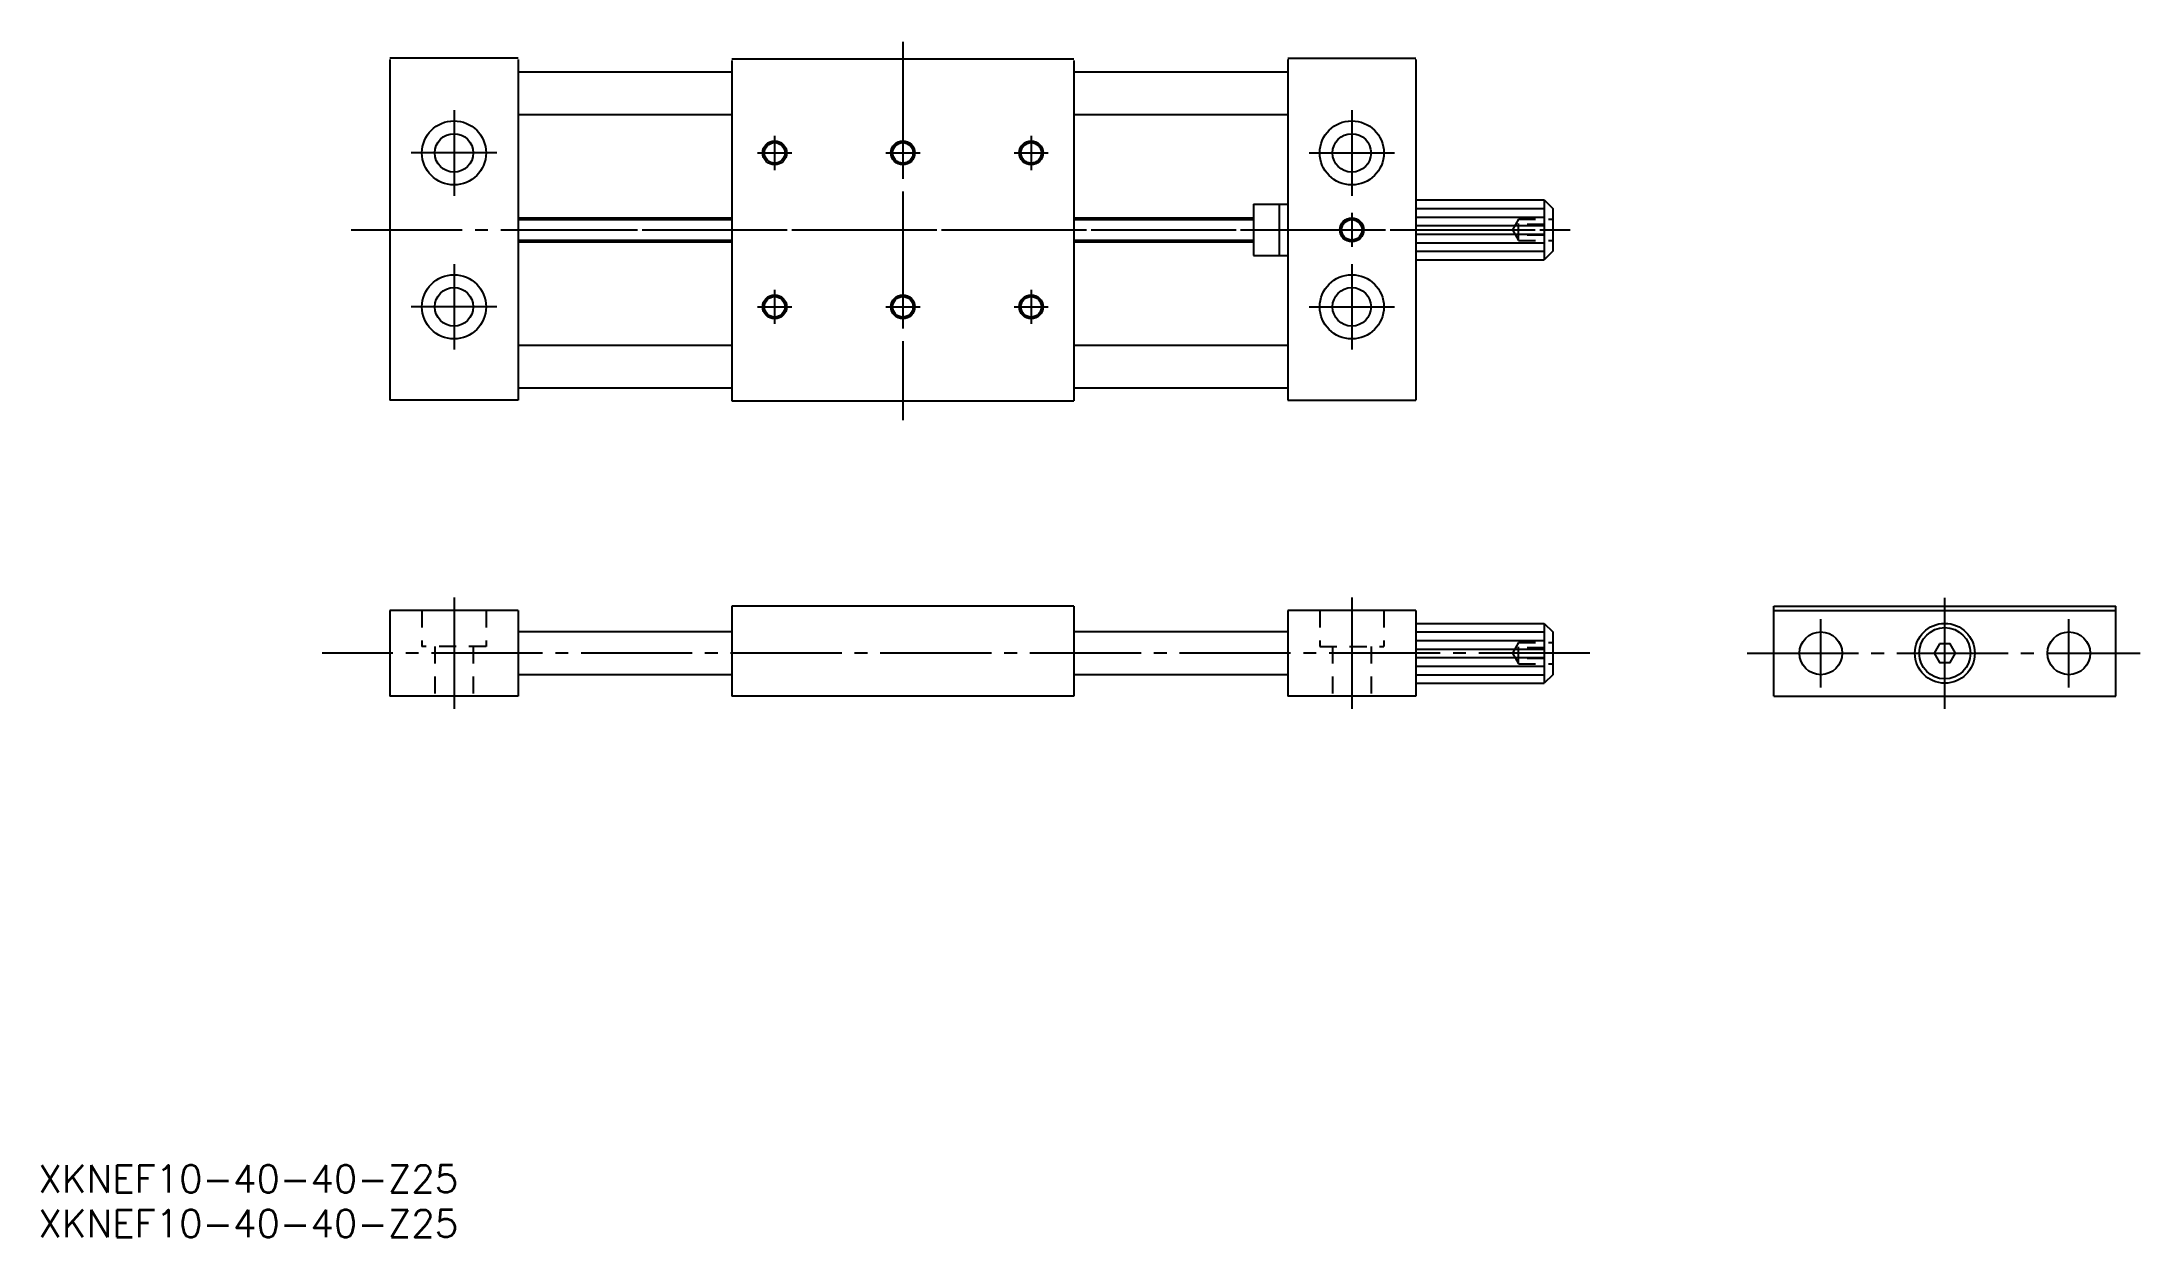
# Model space of a CAD drawing. Extents: x -6 to 240, y 18 to 158.
import ezdxf

# ---------------------------------------------------------------- set-up
doc = ezdxf.new("R2010")
doc.units = 0
doc.linetypes.add('CENTER', pattern=[17.5, 13, -1.5, 1.5, -1.5])
doc.linetypes.add('DASHED', pattern=[3.5, 2, -1.5])
doc.layers.get('0').update_dxf_attribs({"linetype": 'CONTINUOUS'})
doc.layers.add('CENTER', color=1, linetype='CENTER')
doc.styles.get("Standard").update_dxf_attribs({"font": 'txt.shx', "bigfont": 'extfont.shx'})

msp = doc.modelspace()

# ---------------------------------------------------------------- linework, layer by layer
at = {"color": 7, "linetype": 'CONTINUOUS'}
for p, q in [((50, 155.89), (35, 155.89)), ((35, 155.7), (35, 115.89)), ((50, 155.7), (50, 115.89)), ((75, 155.79), (115, 155.79)), ((75, 155.6), (75, 115.79)), ((115, 155.6), (115, 115.79)), ((140, 155.89), (155, 155.89)), ((140, 155.7), (140, 115.89)), ((155, 155.7), (155, 115.89)), ((50, 154.28), (75, 154.28)), ((115, 154.28), (140, 154.28)), ((50, 149.28), (75, 149.28)), ((115, 149.28), (140, 149.28)), ((136, 138.79), (136, 132.79)), ((136, 138.79), (140, 138.79)), ((139, 138.79), (139, 132.79)), ((155, 139.29), (170, 139.29)), ((170, 139.29), (170, 132.29)), ((170, 139.29), (171, 138.29)), ((171, 138.29), (171, 133.29)), ((50, 137.19), (75, 137.19)), ((115, 137.19), (136, 137.19)), ((50, 134.39), (75, 134.39)), ((115, 134.39), (136, 134.39)), ((136, 132.79), (140, 132.79)), ((171, 133.29), (170, 132.29)), ((155, 132.29), (170, 132.29)), ((50, 122.3), (75, 122.3)), ((115, 122.3), (140, 122.3)), ((50, 115.89), (35, 115.89)), ((50, 117.3), (75, 117.3)), ((75, 115.79), (115, 115.79)), ((115, 117.3), (140, 117.3)), ((140, 115.89), (155, 115.89)), ((35, 91.27), (35, 81.27)), ((50, 91.27), (35, 91.27)), ((50, 91.27), (50, 81.27)), ((115, 91.77), (75, 91.77)), ((75, 91.77), (75, 81.27)), ((115, 91.77), (115, 81.27)), ((155, 91.27), (140, 91.27)), ((140, 91.27), (140, 81.27)), ((155, 91.27), (155, 81.27)), ((196.86, 91.77), (236.86, 91.77)), ((196.86, 81.27), (196.86, 91.77)), ((196.86, 91.27), (236.86, 91.27)), ((236.86, 81.27), (236.86, 91.77)), ((75, 88.77), (50, 88.77)), ((140, 88.77), (115, 88.77)), ((155, 89.77), (170, 89.77)), ((170, 89.77), (170, 82.77)), ((170, 89.77), (171, 88.77)), ((171, 88.77), (171, 83.77)), ((75, 83.77), (50, 83.77)), ((140, 83.77), (115, 83.77)), ((171, 83.77), (170, 82.77)), ((50, 81.27), (35, 81.27)), ((115, 81.27), (75, 81.27)), ((155, 81.27), (140, 81.27)), ((155, 82.77), (170, 82.77)), ((196.86, 81.27), (236.86, 81.27))]:
    msp.add_line(p, q, dxfattribs=at)
at = {"color": 3, "linetype": 'CONTINUOUS'}
for p, q in [((155, 138.29), (170, 138.29)), ((50, 136.99), (75, 136.99)), ((115, 136.99), (136, 136.99)), ((155, 137.29), (170, 137.29)), ((155, 136.29), (170, 136.29)), ((155, 135.29), (170, 135.29)), ((50, 134.59), (75, 134.59)), ((115, 134.59), (136, 134.59)), ((155, 134.29), (170, 134.29)), ((155, 133.29), (170, 133.29)), ((155, 88.77), (170, 88.77)), ((155, 87.77), (170, 87.77)), ((155, 86.77), (170, 86.77)), ((155, 85.77), (170, 85.77)), ((155, 84.77), (170, 84.77)), ((155, 83.77), (170, 83.77))]:
    msp.add_line(p, q, dxfattribs=at)
at = {"color": 3, "linetype": 'DASHED'}
for p, q in [((167, 137.04), (166.28, 135.79)), ((166.28, 135.79), (167, 134.54)), ((167, 137.04), (171, 137.04)), ((167, 134.54), (167, 137.04)), ((170, 136.42), (167, 136.42)), ((170, 135.17), (167, 135.17)), ((167, 134.54), (171, 134.54)), ((38.75, 91.27), (38.75, 87.07)), ((46.25, 91.27), (46.25, 87.07)), ((143.75, 91.27), (143.75, 87.07)), ((151.25, 91.27), (151.25, 87.07)), ((46.25, 87.07), (38.75, 87.07)), ((40.25, 87.07), (40.25, 81.27)), ((44.75, 87.07), (44.75, 81.27)), ((143.75, 87.07), (151.25, 87.07)), ((145.25, 87.07), (145.25, 81.27)), ((149.75, 87.07), (149.75, 81.27)), ((167, 87.52), (166.28, 86.27)), ((166.28, 86.27), (167, 85.02)), ((167, 87.52), (171, 87.52)), ((167, 85.02), (167, 87.52)), ((170, 86.9), (167, 86.9)), ((170, 85.65), (167, 85.65)), ((167, 85.02), (171, 85.02))]:
    msp.add_line(p, q, dxfattribs=at)
at = {"color": 3, "linetype": 'CONTINUOUS'}
msp.add_lwpolyline([(216.23, 87.36), (215.61, 86.27), (216.23, 85.19), (217.48, 85.19), (218.11, 86.27), (217.48, 87.36)], close=True, dxfattribs=at)
for centre, radius in [((42.5, 144.79), 3.75), ((147.5, 144.79), 3.75), ((80, 144.79), 1.4), ((80, 144.79), 1.4), ((95, 144.79), 1.4), ((95, 144.79), 1.4), ((110, 144.79), 1.4), ((110, 144.79), 1.4), ((147.5, 135.79), 1.4), ((147.5, 135.79), 1.4), ((42.5, 126.79), 3.75), ((147.5, 126.79), 3.75), ((80, 126.79), 1.4), ((80, 126.79), 1.4), ((95, 126.79), 1.4), ((95, 126.79), 1.4), ((110, 126.79), 1.4), ((110, 126.79), 1.4)]:
    msp.add_circle(centre, radius, dxfattribs=at)
at = {"color": 7, "linetype": 'CONTINUOUS'}
for centre, radius in [((42.5, 144.79), 2.25), ((80, 144.79), 1.2), ((80, 144.79), 1.2), ((95, 144.79), 1.2), ((95, 144.79), 1.2), ((110, 144.79), 1.2), ((110, 144.79), 1.2), ((147.5, 144.79), 2.25), ((147.5, 135.79), 1.2), ((147.5, 135.79), 1.2), ((42.5, 126.79), 2.25), ((80, 126.79), 1.2), ((80, 126.79), 1.2), ((95, 126.79), 1.2), ((95, 126.79), 1.2), ((110, 126.79), 1.2), ((110, 126.79), 1.2), ((147.5, 126.79), 2.25), ((202.36, 86.27), 2.5), ((216.86, 86.27), 3.5), ((216.86, 86.27), 3), ((231.36, 86.27), 2.5)]:
    msp.add_circle(centre, radius, dxfattribs=at)
at = {"layer": 'CENTER', "color": 1, "linetype": 'CENTER'}
for p, q in [((95, 157.77), (95, 113.52)), ((42.5, 149.79), (42.5, 139.79)), ((147.5, 149.79), (147.5, 139.79)), ((47.5, 144.79), (37.5, 144.79)), ((78, 144.79), (82, 144.79)), ((80, 146.79), (80, 142.79)), ((93, 144.79), (97, 144.79)), ((95, 146.79), (95, 142.79)), ((108, 144.79), (112, 144.79)), ((110, 146.79), (110, 142.79)), ((142.5, 144.79), (152.5, 144.79)), ((147.5, 137.79), (147.5, 133.79)), ((30.46, 135.79), (173.03, 135.79)), ((50, 135.79), (173.03, 135.79)), ((145.5, 135.79), (149.5, 135.79)), ((42.5, 131.79), (42.5, 121.79)), ((147.5, 131.79), (147.5, 121.79)), ((80, 128.79), (80, 124.79)), ((95, 128.79), (95, 124.79)), ((110, 128.79), (110, 124.79)), ((47.5, 126.79), (37.5, 126.79)), ((78, 126.79), (82, 126.79)), ((93, 126.79), (97, 126.79)), ((108, 126.79), (112, 126.79)), ((142.5, 126.79), (152.5, 126.79)), ((216.86, 79.77), (216.86, 93.27)), ((42.5, 92.78), (42.5, 78.55)), ((147.5, 92.78), (147.5, 78.55)), ((202.36, 82.27), (202.36, 90.27)), ((231.36, 82.27), (231.36, 90.27)), ((175.35, 86.27), (27.07, 86.27)), ((193.76, 86.27), (239.69, 86.27))]:
    msp.add_line(p, q, dxfattribs=at)

# ---------------------------------------------------------------- texts
at = {"color": 7, "linetype": 'CONTINUOUS'}
for p in [(-6.11, 23.22), (-6.11, 18)]:
    msp.add_text('XKNEF10-40-40-Z25', height=3.2, dxfattribs=at).set_placement(p)

doc.saveas('drawing.dxf')
